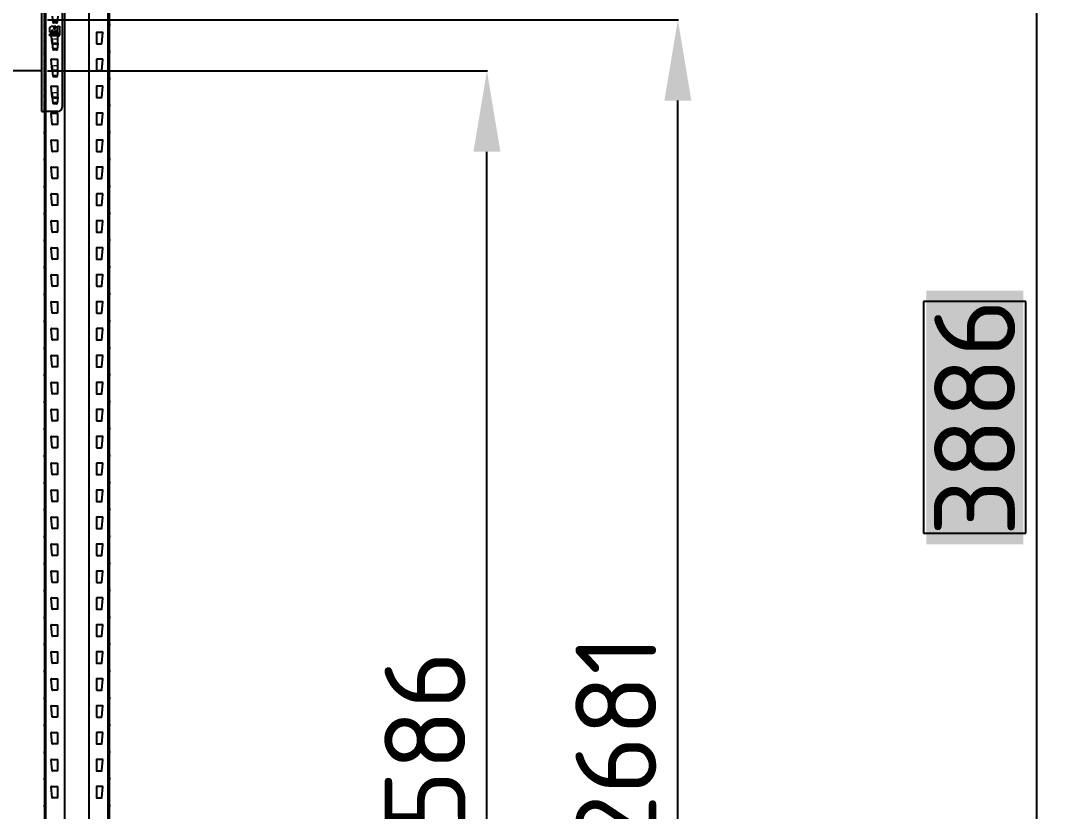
# Model space of a CAD drawing. Header units: millimetres. Extents: x 2140 to 223837, y 2113 to 170313.
# Drawn here: x 214557 to 216491, y 110935 to 112402 of the extents above; entities that cross this region are included whole.
import ezdxf

# ---------------------------------------------------------------- set-up
doc = ezdxf.new("R2010")
doc.units = ezdxf.units.MM
doc.linetypes.add('PHANTOM', pattern=[12.7, 6.35, -1.27, 1.27, -1.27, 1.27, -1.27])
doc.layers.add('0_ANNOT_Dimensions', color=7, linetype='Continuous')
doc.layers.add('2.Стойка', color=7, linetype='Continuous')
doc.layers.add('1.Балка', color=5, linetype='Continuous', lineweight=0)
doc.styles.get("Standard").update_dxf_attribs({"font": 'isocpeur.ttf'})
doc.dimstyles.new('150', dxfattribs={"dimtxt": 150, "dimasz": 150, "dimexe": 1, "dimexo": 10, "dimgap": 40, "dimtad": 1, "dimdec": 0, "dimzin": 0, "dimdsep": 46, "dimtxsty": 'Standard', "dimcen": 0.09, "dimadec": 0, "dimazin": 0, "dimtfac": 1, "dimtdec": 0, "dimtofl": 0, "dimtmove": 0, "dimatfit": 3, "dimfxl": 1, "dimtolj": 1, "dimtzin": 0, "dimarcsym": 0})
doc.dimstyles.new('150 (цвет)', dxfattribs={"dimtxt": 150, "dimasz": 150, "dimexe": 1, "dimexo": 10, "dimgap": -20, "dimtad": 1, "dimdec": 0, "dimzin": 0, "dimdsep": 46, "dimtxsty": 'Standard', "dimcen": 0.09, "dimadec": 0, "dimazin": 0, "dimtfac": 1, "dimtdec": 0, "dimtofl": 0, "dimtmove": 0, "dimatfit": 3, "dimfxl": 1, "dimtfill": 2, "dimtfillclr": 2, "dimtolj": 1, "dimtzin": 0, "dimarcsym": 0})

# ---------------------------------------------------------------- blocks, each defined once
blk = doc.blocks.new('*U494')
at = {"layer": '2.Стойка', "color": 0, "linetype": 'ByBlock'}
for p, q in [((-120, 0), (-120, 12200)), ((-118, 0), (-118, 12200)), ((-82.7, 0), (-82.7, 12200)), ((-37.3, 0), (-37.3, 12200)), ((-2, 0), (-2, 12200)), ((0, 0), (0, 12200)), ((-120, 2670.5), (-118, 2670.5)), ((0, 2670.5), (-2, 2670.5)), ((-122, 2665), (-118, 2665)), ((-120, 2659.5), (-118, 2659.5)), ((-106.1, 2630.5), (-108, 2650.5)), ((-107.5, 2651), (-96.5, 2651)), ((-96, 2650.5), (-96, 2630.5)), ((-24, 2650.5), (-24, 2630.5)), ((-12.5, 2651), (-23.5, 2651)), ((-13.9, 2630.5), (-12, 2650.5)), ((2, 2665), (-2, 2665)), ((0, 2659.5), (-2, 2659.5)), ((-122, 2615), (-118, 2615)), ((-120, 2620.5), (-118, 2620.5)), ((-96.5, 2630), (-105.6, 2630)), ((-23.5, 2630), (-14.4, 2630)), ((0, 2620.5), (-2, 2620.5)), ((2, 2615), (-2, 2615)), ((-120, 2609.5), (-118, 2609.5)), ((-106.1, 2580.5), (-108, 2600.5)), ((-107.5, 2601), (-96.5, 2601)), ((-96, 2600.5), (-96, 2580.5)), ((-24, 2600.5), (-24, 2580.5)), ((-12.5, 2601), (-23.5, 2601)), ((-13.9, 2580.5), (-12, 2600.5)), ((0, 2609.5), (-2, 2609.5)), ((-96.5, 2580), (-105.6, 2580)), ((-23.5, 2580), (-14.4, 2580)), ((-122, 2565), (-118, 2565)), ((-120, 2570.5), (-118, 2570.5)), ((-120, 2559.5), (-118, 2559.5)), ((0, 2570.5), (-2, 2570.5)), ((2, 2565), (-2, 2565)), ((0, 2559.5), (-2, 2559.5)), ((-106.1, 2530.5), (-108, 2550.5)), ((-107.5, 2551), (-96.5, 2551)), ((-96, 2550.5), (-96, 2530.5)), ((-24, 2550.5), (-24, 2530.5)), ((-12.5, 2551), (-23.5, 2551)), ((-13.9, 2530.5), (-12, 2550.5)), ((-122, 2515), (-118, 2515)), ((-120, 2520.5), (-118, 2520.5)), ((-96.5, 2530), (-105.6, 2530)), ((-23.5, 2530), (-14.4, 2530)), ((0, 2520.5), (-2, 2520.5)), ((2, 2515), (-2, 2515)), ((-120, 2509.5), (-118, 2509.5)), ((-106.1, 2480.5), (-108, 2500.5)), ((-107.5, 2501), (-96.5, 2501)), ((-96, 2500.5), (-96, 2480.5)), ((-24, 2500.5), (-24, 2480.5)), ((-12.5, 2501), (-23.5, 2501)), ((-13.9, 2480.5), (-12, 2500.5)), ((0, 2509.5), (-2, 2509.5)), ((-96.5, 2480), (-105.6, 2480)), ((-23.5, 2480), (-14.4, 2480)), ((-122, 2465), (-118, 2465)), ((-120, 2470.5), (-118, 2470.5)), ((-120, 2459.5), (-118, 2459.5)), ((0, 2470.5), (-2, 2470.5)), ((2, 2465), (-2, 2465)), ((0, 2459.5), (-2, 2459.5)), ((-106.1, 2430.5), (-108, 2450.5)), ((-107.5, 2451), (-96.5, 2451)), ((-96, 2450.5), (-96, 2430.5)), ((-24, 2450.5), (-24, 2430.5)), ((-12.5, 2451), (-23.5, 2451)), ((-13.9, 2430.5), (-12, 2450.5)), ((-120, 2420.5), (-118, 2420.5)), ((-96.5, 2430), (-105.6, 2430)), ((-23.5, 2430), (-14.4, 2430)), ((0, 2420.5), (-2, 2420.5)), ((-122, 2415), (-118, 2415)), ((-120, 2409.5), (-118, 2409.5)), ((-106.1, 2380.5), (-108, 2400.5)), ((-107.5, 2401), (-96.5, 2401)), ((-96, 2400.5), (-96, 2380.5)), ((-24, 2400.5), (-24, 2380.5)), ((-12.5, 2401), (-23.5, 2401)), ((-13.9, 2380.5), (-12, 2400.5)), ((2, 2415), (-2, 2415)), ((0, 2409.5), (-2, 2409.5)), ((-96.5, 2380), (-105.6, 2380)), ((-23.5, 2380), (-14.4, 2380)), ((-122, 2365), (-118, 2365)), ((-120, 2370.5), (-118, 2370.5)), ((0, 2370.5), (-2, 2370.5)), ((2, 2365), (-2, 2365)), ((-120, 2359.5), (-118, 2359.5)), ((-106.1, 2330.5), (-108, 2350.5)), ((-107.5, 2351), (-96.5, 2351)), ((-96, 2350.5), (-96, 2330.5)), ((-24, 2350.5), (-24, 2330.5)), ((-12.5, 2351), (-23.5, 2351)), ((-13.9, 2330.5), (-12, 2350.5)), ((0, 2359.5), (-2, 2359.5)), ((-96.5, 2330), (-105.6, 2330)), ((-23.5, 2330), (-14.4, 2330)), ((-122, 2315), (-118, 2315)), ((-120, 2320.5), (-118, 2320.5)), ((-120, 2309.5), (-118, 2309.5)), ((0, 2320.5), (-2, 2320.5)), ((2, 2315), (-2, 2315)), ((0, 2309.5), (-2, 2309.5)), ((-106.1, 2280.5), (-108, 2300.5)), ((-107.5, 2301), (-96.5, 2301)), ((-96, 2300.5), (-96, 2280.5)), ((-24, 2300.5), (-24, 2280.5)), ((-12.5, 2301), (-23.5, 2301)), ((-13.9, 2280.5), (-12, 2300.5)), ((-122, 2265), (-118, 2265)), ((-120, 2270.5), (-118, 2270.5)), ((-96.5, 2280), (-105.6, 2280)), ((-23.5, 2280), (-14.4, 2280)), ((0, 2270.5), (-2, 2270.5)), ((2, 2265), (-2, 2265)), ((-120, 2259.5), (-118, 2259.5)), ((-106.1, 2230.5), (-108, 2250.5)), ((-107.5, 2251), (-96.5, 2251)), ((-96, 2250.5), (-96, 2230.5)), ((-24, 2250.5), (-24, 2230.5)), ((-12.5, 2251), (-23.5, 2251)), ((-13.9, 2230.5), (-12, 2250.5)), ((0, 2259.5), (-2, 2259.5)), ((-96.5, 2230), (-105.6, 2230)), ((-23.5, 2230), (-14.4, 2230)), ((-122, 2215), (-118, 2215)), ((-120, 2220.5), (-118, 2220.5)), ((-120, 2209.5), (-118, 2209.5)), ((0, 2220.5), (-2, 2220.5)), ((2, 2215), (-2, 2215)), ((0, 2209.5), (-2, 2209.5)), ((-106.1, 2180.5), (-108, 2200.5)), ((-107.5, 2201), (-96.5, 2201)), ((-96, 2200.5), (-96, 2180.5)), ((-24, 2200.5), (-24, 2180.5)), ((-12.5, 2201), (-23.5, 2201)), ((-13.9, 2180.5), (-12, 2200.5)), ((-120, 2170.5), (-118, 2170.5)), ((-96.5, 2180), (-105.6, 2180)), ((-23.5, 2180), (-14.4, 2180)), ((0, 2170.5), (-2, 2170.5)), ((-122, 2165), (-118, 2165)), ((-120, 2159.5), (-118, 2159.5)), ((-106.1, 2130.5), (-108, 2150.5)), ((-107.5, 2151), (-96.5, 2151)), ((-96, 2150.5), (-96, 2130.5)), ((-24, 2150.5), (-24, 2130.5)), ((-12.5, 2151), (-23.5, 2151)), ((-13.9, 2130.5), (-12, 2150.5)), ((2, 2165), (-2, 2165)), ((0, 2159.5), (-2, 2159.5)), ((-96.5, 2130), (-105.6, 2130)), ((-23.5, 2130), (-14.4, 2130)), ((-122, 2115), (-118, 2115)), ((-120, 2120.5), (-118, 2120.5)), ((-120, 2109.5), (-118, 2109.5)), ((0, 2120.5), (-2, 2120.5)), ((2, 2115), (-2, 2115)), ((0, 2109.5), (-2, 2109.5)), ((-106.1, 2080.5), (-108, 2100.5)), ((-107.5, 2101), (-96.5, 2101)), ((-96, 2100.5), (-96, 2080.5)), ((-24, 2100.5), (-24, 2080.5)), ((-12.5, 2101), (-23.5, 2101)), ((-13.9, 2080.5), (-12, 2100.5)), ((-120, 2070.5), (-118, 2070.5)), ((-96.5, 2080), (-105.6, 2080)), ((-23.5, 2080), (-14.4, 2080)), ((0, 2070.5), (-2, 2070.5)), ((-122, 2065), (-118, 2065)), ((-120, 2059.5), (-118, 2059.5)), ((-107.5, 2051), (-96.5, 2051)), ((-12.5, 2051), (-23.5, 2051)), ((2, 2065), (-2, 2065)), ((0, 2059.5), (-2, 2059.5)), ((-106.1, 2030.5), (-108, 2050.5)), ((-96, 2050.5), (-96, 2030.5)), ((-24, 2050.5), (-24, 2030.5)), ((-13.9, 2030.5), (-12, 2050.5)), ((-122, 2015), (-118, 2015)), ((-120, 2020.5), (-118, 2020.5)), ((-96.5, 2030), (-105.6, 2030)), ((-23.5, 2030), (-14.4, 2030)), ((0, 2020.5), (-2, 2020.5)), ((2, 2015), (-2, 2015)), ((-120, 2009.5), (-118, 2009.5)), ((-106.1, 1980.5), (-108, 2000.5)), ((-107.5, 2001), (-96.5, 2001)), ((-96, 2000.5), (-96, 1980.5)), ((-24, 2000.5), (-24, 1980.5)), ((-12.5, 2001), (-23.5, 2001)), ((-13.9, 1980.5), (-12, 2000.5)), ((0, 2009.5), (-2, 2009.5)), ((-96.5, 1980), (-105.6, 1980)), ((-23.5, 1980), (-14.4, 1980)), ((-122, 1965), (-118, 1965)), ((-120, 1970.5), (-118, 1970.5)), ((-120, 1959.5), (-118, 1959.5)), ((0, 1970.5), (-2, 1970.5)), ((2, 1965), (-2, 1965)), ((0, 1959.5), (-2, 1959.5)), ((-106.1, 1930.5), (-108, 1950.5)), ((-107.5, 1951), (-96.5, 1951)), ((-96, 1950.5), (-96, 1930.5)), ((-24, 1950.5), (-24, 1930.5)), ((-12.5, 1951), (-23.5, 1951)), ((-13.9, 1930.5), (-12, 1950.5)), ((-120, 1920.5), (-118, 1920.5)), ((-96.5, 1930), (-105.6, 1930)), ((-23.5, 1930), (-14.4, 1930)), ((0, 1920.5), (-2, 1920.5)), ((-122, 1915), (-118, 1915)), ((-120, 1909.5), (-118, 1909.5)), ((-106.1, 1880.5), (-108, 1900.5)), ((-107.5, 1901), (-96.5, 1901)), ((-96, 1900.5), (-96, 1880.5)), ((-24, 1900.5), (-24, 1880.5)), ((-12.5, 1901), (-23.5, 1901)), ((-13.9, 1880.5), (-12, 1900.5)), ((2, 1915), (-2, 1915)), ((0, 1909.5), (-2, 1909.5)), ((-96.5, 1880), (-105.6, 1880)), ((-23.5, 1880), (-14.4, 1880)), ((-122, 1865), (-118, 1865)), ((-120, 1870.5), (-118, 1870.5)), ((-120, 1859.5), (-118, 1859.5)), ((0, 1870.5), (-2, 1870.5)), ((2, 1865), (-2, 1865)), ((0, 1859.5), (-2, 1859.5)), ((-106.1, 1830.5), (-108, 1850.5)), ((-107.5, 1851), (-96.5, 1851)), ((-96, 1850.5), (-96, 1830.5)), ((-24, 1850.5), (-24, 1830.5)), ((-12.5, 1851), (-23.5, 1851)), ((-13.9, 1830.5), (-12, 1850.5)), ((-120, 1820.5), (-118, 1820.5)), ((-96.5, 1830), (-105.6, 1830)), ((-23.5, 1830), (-14.4, 1830)), ((0, 1820.5), (-2, 1820.5)), ((-122, 1815), (-118, 1815)), ((-120, 1809.5), (-118, 1809.5)), ((-106.1, 1780.5), (-108, 1800.5)), ((-107.5, 1801), (-96.5, 1801)), ((-96, 1800.5), (-96, 1780.5)), ((-24, 1800.5), (-24, 1780.5)), ((-12.5, 1801), (-23.5, 1801)), ((-13.9, 1780.5), (-12, 1800.5)), ((2, 1815), (-2, 1815)), ((0, 1809.5), (-2, 1809.5)), ((-96.5, 1780), (-105.6, 1780)), ((-23.5, 1780), (-14.4, 1780)), ((-122, 1765), (-118, 1765)), ((-120, 1770.5), (-118, 1770.5)), ((0, 1770.5), (-2, 1770.5)), ((2, 1765), (-2, 1765)), ((-120, 1759.5), (-118, 1759.5)), ((-106.1, 1730.5), (-108, 1750.5)), ((-107.5, 1751), (-96.5, 1751)), ((-96, 1750.5), (-96, 1730.5)), ((-24, 1750.5), (-24, 1730.5)), ((-12.5, 1751), (-23.5, 1751)), ((-13.9, 1730.5), (-12, 1750.5)), ((0, 1759.5), (-2, 1759.5)), ((-96.5, 1730), (-105.6, 1730)), ((-23.5, 1730), (-14.4, 1730)), ((-122, 1715), (-118, 1715)), ((-120, 1720.5), (-118, 1720.5)), ((-120, 1709.5), (-118, 1709.5)), ((0, 1720.5), (-2, 1720.5)), ((2, 1715), (-2, 1715)), ((0, 1709.5), (-2, 1709.5)), ((-106.1, 1680.5), (-108, 1700.5)), ((-107.5, 1701), (-96.5, 1701)), ((-96, 1700.5), (-96, 1680.5)), ((-24, 1700.5), (-24, 1680.5)), ((-12.5, 1701), (-23.5, 1701)), ((-13.9, 1680.5), (-12, 1700.5)), ((-122, 1665), (-118, 1665)), ((-120, 1670.5), (-118, 1670.5)), ((-96.5, 1680), (-105.6, 1680)), ((-23.5, 1680), (-14.4, 1680)), ((0, 1670.5), (-2, 1670.5)), ((2, 1665), (-2, 1665)), ((-120, 1659.5), (-118, 1659.5)), ((-106.1, 1630.5), (-108, 1650.5)), ((-107.5, 1651), (-96.5, 1651)), ((-96, 1650.5), (-96, 1630.5)), ((-24, 1650.5), (-24, 1630.5)), ((-12.5, 1651), (-23.5, 1651)), ((-13.9, 1630.5), (-12, 1650.5)), ((0, 1659.5), (-2, 1659.5)), ((-96.5, 1630), (-105.6, 1630)), ((-23.5, 1630), (-14.4, 1630)), ((-122, 1615), (-118, 1615)), ((-120, 1620.5), (-118, 1620.5)), ((-120, 1609.5), (-118, 1609.5)), ((0, 1620.5), (-2, 1620.5)), ((2, 1615), (-2, 1615)), ((0, 1609.5), (-2, 1609.5)), ((-106.1, 1580.5), (-108, 1600.5)), ((-107.5, 1601), (-96.5, 1601)), ((-96, 1600.5), (-96, 1580.5)), ((-24, 1600.5), (-24, 1580.5)), ((-12.5, 1601), (-23.5, 1601)), ((-13.9, 1580.5), (-12, 1600.5)), ((-120, 1570.5), (-118, 1570.5)), ((-96.5, 1580), (-105.6, 1580)), ((-23.5, 1580), (-14.4, 1580)), ((0, 1570.5), (-2, 1570.5)), ((-122, 1565), (-118, 1565)), ((-120, 1559.5), (-118, 1559.5)), ((-106.1, 1530.5), (-108, 1550.5)), ((-107.5, 1551), (-96.5, 1551)), ((-96, 1550.5), (-96, 1530.5)), ((-24, 1550.5), (-24, 1530.5)), ((-12.5, 1551), (-23.5, 1551)), ((-13.9, 1530.5), (-12, 1550.5)), ((2, 1565), (-2, 1565)), ((0, 1559.5), (-2, 1559.5)), ((-96.5, 1530), (-105.6, 1530)), ((-23.5, 1530), (-14.4, 1530)), ((-122, 1515), (-118, 1515)), ((-120, 1520.5), (-118, 1520.5)), ((-120, 1509.5), (-118, 1509.5)), ((0, 1520.5), (-2, 1520.5)), ((2, 1515), (-2, 1515)), ((0, 1509.5), (-2, 1509.5)), ((-106.1, 1480.5), (-108, 1500.5)), ((-107.5, 1501), (-96.5, 1501)), ((-96, 1500.5), (-96, 1480.5)), ((-24, 1500.5), (-24, 1480.5)), ((-12.5, 1501), (-23.5, 1501)), ((-13.9, 1480.5), (-12, 1500.5)), ((-120, 1470.5), (-118, 1470.5)), ((-96.5, 1480), (-105.6, 1480)), ((-23.5, 1480), (-14.4, 1480)), ((0, 1470.5), (-2, 1470.5)), ((-122, 1465), (-118, 1465)), ((-120, 1459.5), (-118, 1459.5)), ((-107.5, 1451), (-96.5, 1451)), ((-12.5, 1451), (-23.5, 1451)), ((2, 1465), (-2, 1465)), ((0, 1459.5), (-2, 1459.5)), ((-106.1, 1430.5), (-108, 1450.5)), ((-96, 1450.5), (-96, 1430.5)), ((-24, 1450.5), (-24, 1430.5)), ((-13.9, 1430.5), (-12, 1450.5)), ((-122, 1415), (-118, 1415)), ((-120, 1420.5), (-118, 1420.5)), ((-96.5, 1430), (-105.6, 1430)), ((-23.5, 1430), (-14.4, 1430)), ((0, 1420.5), (-2, 1420.5)), ((2, 1415), (-2, 1415)), ((-120, 1409.5), (-118, 1409.5)), ((-106.1, 1380.5), (-108, 1400.5)), ((-107.5, 1401), (-96.5, 1401)), ((-96, 1400.5), (-96, 1380.5)), ((-24, 1400.5), (-24, 1380.5)), ((-12.5, 1401), (-23.5, 1401)), ((-13.9, 1380.5), (-12, 1400.5)), ((0, 1409.5), (-2, 1409.5)), ((-96.5, 1380), (-105.6, 1380)), ((-23.5, 1380), (-14.4, 1380)), ((-122, 1365), (-118, 1365)), ((-120, 1370.5), (-118, 1370.5)), ((-120, 1359.5), (-118, 1359.5)), ((0, 1370.5), (-2, 1370.5)), ((2, 1365), (-2, 1365)), ((0, 1359.5), (-2, 1359.5)), ((-106.1, 1330.5), (-108, 1350.5)), ((-107.5, 1351), (-96.5, 1351)), ((-96, 1350.5), (-96, 1330.5)), ((-24, 1350.5), (-24, 1330.5)), ((-12.5, 1351), (-23.5, 1351)), ((-13.9, 1330.5), (-12, 1350.5)), ((-120, 1320.5), (-118, 1320.5)), ((-96.5, 1330), (-105.6, 1330)), ((-23.5, 1330), (-14.4, 1330)), ((0, 1320.5), (-2, 1320.5)), ((-122, 1315), (-118, 1315)), ((-120, 1309.5), (-118, 1309.5)), ((-106.1, 1280.5), (-108, 1300.5)), ((-107.5, 1301), (-96.5, 1301)), ((-96, 1300.5), (-96, 1280.5)), ((-24, 1300.5), (-24, 1280.5)), ((-12.5, 1301), (-23.5, 1301)), ((-13.9, 1280.5), (-12, 1300.5)), ((2, 1315), (-2, 1315)), ((0, 1309.5), (-2, 1309.5)), ((-96.5, 1280), (-105.6, 1280)), ((-23.5, 1280), (-14.4, 1280)), ((-122, 1265), (-118, 1265)), ((-120, 1270.5), (-118, 1270.5)), ((-120, 1259.5), (-118, 1259.5)), ((0, 1270.5), (-2, 1270.5)), ((2, 1265), (-2, 1265)), ((0, 1259.5), (-2, 1259.5)), ((-106.1, 1230.5), (-108, 1250.5)), ((-107.5, 1251), (-96.5, 1251)), ((-96, 1250.5), (-96, 1230.5)), ((-24, 1250.5), (-24, 1230.5)), ((-12.5, 1251), (-23.5, 1251)), ((-13.9, 1230.5), (-12, 1250.5)), ((-120, 1220.5), (-118, 1220.5)), ((-96.5, 1230), (-105.6, 1230)), ((-23.5, 1230), (-14.4, 1230)), ((0, 1220.5), (-2, 1220.5)), ((-122, 1215), (-118, 1215)), ((-120, 1209.5), (-118, 1209.5)), ((2, 1215), (-2, 1215)), ((0, 1209.5), (-2, 1209.5))]:
    blk.add_line(p, q, dxfattribs=at)
for centre, start, end in [((-107.5, 2650.5), 90, 185.4403), ((-96.5, 2650.5), 0, 90), ((-23.5, 2650.5), 90, 180), ((-12.5, 2650.5), 354.5597, 90), ((-105.6, 2630.5), 185.4403, 270), ((-96.5, 2630.5), 270, 0), ((-23.5, 2630.5), 180, 270), ((-14.4, 2630.5), 270, 354.5597), ((-107.5, 2600.5), 90, 185.4403), ((-96.5, 2600.5), 0, 90), ((-23.5, 2600.5), 90, 180), ((-12.5, 2600.5), 354.5597, 90), ((-105.6, 2580.5), 185.4403, 270), ((-96.5, 2580.5), 270, 0), ((-23.5, 2580.5), 180, 270), ((-14.4, 2580.5), 270, 354.5597), ((-107.5, 2550.5), 90, 185.4403), ((-96.5, 2550.5), 0, 90), ((-23.5, 2550.5), 90, 180), ((-12.5, 2550.5), 354.5597, 90), ((-105.6, 2530.5), 185.4403, 270), ((-96.5, 2530.5), 270, 0), ((-23.5, 2530.5), 180, 270), ((-14.4, 2530.5), 270, 354.5597), ((-107.5, 2500.5), 90, 185.4403), ((-96.5, 2500.5), 0, 90), ((-23.5, 2500.5), 90, 180), ((-12.5, 2500.5), 354.5597, 90), ((-105.6, 2480.5), 185.4403, 270), ((-96.5, 2480.5), 270, 0), ((-23.5, 2480.5), 180, 270), ((-14.4, 2480.5), 270, 354.5597), ((-107.5, 2450.5), 90, 185.4403), ((-96.5, 2450.5), 0, 90), ((-23.5, 2450.5), 90, 180), ((-12.5, 2450.5), 354.5597, 90), ((-105.6, 2430.5), 185.4403, 270), ((-96.5, 2430.5), 270, 0), ((-23.5, 2430.5), 180, 270), ((-14.4, 2430.5), 270, 354.5597), ((-107.5, 2400.5), 90, 185.4403), ((-96.5, 2400.5), 0, 90), ((-23.5, 2400.5), 90, 180), ((-12.5, 2400.5), 354.5597, 90), ((-105.6, 2380.5), 185.4403, 270), ((-96.5, 2380.5), 270, 0), ((-23.5, 2380.5), 180, 270), ((-14.4, 2380.5), 270, 354.5597), ((-107.5, 2350.5), 90, 185.4403), ((-96.5, 2350.5), 0, 90), ((-23.5, 2350.5), 90, 180), ((-12.5, 2350.5), 354.5597, 90), ((-105.6, 2330.5), 185.4403, 270), ((-96.5, 2330.5), 270, 0), ((-23.5, 2330.5), 180, 270), ((-14.4, 2330.5), 270, 354.5597), ((-107.5, 2300.5), 90, 185.4403), ((-96.5, 2300.5), 0, 90), ((-23.5, 2300.5), 90, 180), ((-12.5, 2300.5), 354.5597, 90), ((-105.6, 2280.5), 185.4403, 270), ((-96.5, 2280.5), 270, 0), ((-23.5, 2280.5), 180, 270), ((-14.4, 2280.5), 270, 354.5597), ((-107.5, 2250.5), 90, 185.4403), ((-96.5, 2250.5), 0, 90), ((-23.5, 2250.5), 90, 180), ((-12.5, 2250.5), 354.5597, 90), ((-105.6, 2230.5), 185.4403, 270), ((-96.5, 2230.5), 270, 0), ((-23.5, 2230.5), 180, 270), ((-14.4, 2230.5), 270, 354.5597), ((-107.5, 2200.5), 90, 185.4403), ((-96.5, 2200.5), 0, 90), ((-23.5, 2200.5), 90, 180), ((-12.5, 2200.5), 354.5597, 90), ((-105.6, 2180.5), 185.4403, 270), ((-96.5, 2180.5), 270, 0), ((-23.5, 2180.5), 180, 270), ((-14.4, 2180.5), 270, 354.5597), ((-107.5, 2150.5), 90, 185.4403), ((-96.5, 2150.5), 0, 90), ((-23.5, 2150.5), 90, 180), ((-12.5, 2150.5), 354.5597, 90), ((-105.6, 2130.5), 185.4403, 270), ((-96.5, 2130.5), 270, 0), ((-23.5, 2130.5), 180, 270), ((-14.4, 2130.5), 270, 354.5597), ((-107.5, 2100.5), 90, 185.4403), ((-96.5, 2100.5), 0, 90), ((-23.5, 2100.5), 90, 180), ((-12.5, 2100.5), 354.5597, 90), ((-105.6, 2080.5), 185.4403, 270), ((-96.5, 2080.5), 270, 0), ((-23.5, 2080.5), 180, 270), ((-14.4, 2080.5), 270, 354.5597), ((-107.5, 2050.5), 90, 185.4403), ((-96.5, 2050.5), 0, 90), ((-23.5, 2050.5), 90, 180), ((-12.5, 2050.5), 354.5597, 90), ((-105.6, 2030.5), 185.4403, 270), ((-96.5, 2030.5), 270, 0), ((-23.5, 2030.5), 180, 270), ((-14.4, 2030.5), 270, 354.5597), ((-107.5, 2000.5), 90, 185.4403), ((-96.5, 2000.5), 0, 90), ((-23.5, 2000.5), 90, 180), ((-12.5, 2000.5), 354.5597, 90), ((-105.6, 1980.5), 185.4403, 270), ((-96.5, 1980.5), 270, 0), ((-23.5, 1980.5), 180, 270), ((-14.4, 1980.5), 270, 354.5597), ((-107.5, 1950.5), 90, 185.4403), ((-96.5, 1950.5), 0, 90), ((-23.5, 1950.5), 90, 180), ((-12.5, 1950.5), 354.5597, 90), ((-105.6, 1930.5), 185.4403, 270), ((-96.5, 1930.5), 270, 0), ((-23.5, 1930.5), 180, 270), ((-14.4, 1930.5), 270, 354.5597), ((-107.5, 1900.5), 90, 185.4403), ((-96.5, 1900.5), 0, 90), ((-23.5, 1900.5), 90, 180), ((-12.5, 1900.5), 354.5597, 90), ((-105.6, 1880.5), 185.4403, 270), ((-96.5, 1880.5), 270, 0), ((-23.5, 1880.5), 180, 270), ((-14.4, 1880.5), 270, 354.5597), ((-107.5, 1850.5), 90, 185.4403), ((-96.5, 1850.5), 0, 90), ((-23.5, 1850.5), 90, 180), ((-12.5, 1850.5), 354.5597, 90), ((-105.6, 1830.5), 185.4403, 270), ((-96.5, 1830.5), 270, 0), ((-23.5, 1830.5), 180, 270), ((-14.4, 1830.5), 270, 354.5597), ((-107.5, 1800.5), 90, 185.4403), ((-96.5, 1800.5), 0, 90), ((-23.5, 1800.5), 90, 180), ((-12.5, 1800.5), 354.5597, 90), ((-105.6, 1780.5), 185.4403, 270), ((-96.5, 1780.5), 270, 0), ((-23.5, 1780.5), 180, 270), ((-14.4, 1780.5), 270, 354.5597), ((-107.5, 1750.5), 90, 185.4403), ((-96.5, 1750.5), 0, 90), ((-23.5, 1750.5), 90, 180), ((-12.5, 1750.5), 354.5597, 90), ((-105.6, 1730.5), 185.4403, 270), ((-96.5, 1730.5), 270, 0), ((-23.5, 1730.5), 180, 270), ((-14.4, 1730.5), 270, 354.5597), ((-107.5, 1700.5), 90, 185.4403), ((-96.5, 1700.5), 0, 90), ((-23.5, 1700.5), 90, 180), ((-12.5, 1700.5), 354.5597, 90), ((-105.6, 1680.5), 185.4403, 270), ((-96.5, 1680.5), 270, 0), ((-23.5, 1680.5), 180, 270), ((-14.4, 1680.5), 270, 354.5597), ((-107.5, 1650.5), 90, 185.4403), ((-96.5, 1650.5), 0, 90), ((-23.5, 1650.5), 90, 180), ((-12.5, 1650.5), 354.5597, 90), ((-105.6, 1630.5), 185.4403, 270), ((-96.5, 1630.5), 270, 0), ((-23.5, 1630.5), 180, 270), ((-14.4, 1630.5), 270, 354.5597), ((-107.5, 1600.5), 90, 185.4403), ((-96.5, 1600.5), 0, 90), ((-23.5, 1600.5), 90, 180), ((-12.5, 1600.5), 354.5597, 90), ((-105.6, 1580.5), 185.4403, 270), ((-96.5, 1580.5), 270, 0), ((-23.5, 1580.5), 180, 270), ((-14.4, 1580.5), 270, 354.5597), ((-107.5, 1550.5), 90, 185.4403), ((-96.5, 1550.5), 0, 90), ((-23.5, 1550.5), 90, 180), ((-12.5, 1550.5), 354.5597, 90), ((-105.6, 1530.5), 185.4403, 270), ((-96.5, 1530.5), 270, 0), ((-23.5, 1530.5), 180, 270), ((-14.4, 1530.5), 270, 354.5597), ((-107.5, 1500.5), 90, 185.4403), ((-96.5, 1500.5), 0, 90), ((-23.5, 1500.5), 90, 180), ((-12.5, 1500.5), 354.5597, 90), ((-105.6, 1480.5), 185.4403, 270), ((-96.5, 1480.5), 270, 0), ((-23.5, 1480.5), 180, 270), ((-14.4, 1480.5), 270, 354.5597), ((-107.5, 1450.5), 90, 185.4403), ((-96.5, 1450.5), 0, 90), ((-23.5, 1450.5), 90, 180), ((-12.5, 1450.5), 354.5597, 90), ((-105.6, 1430.5), 185.4403, 270), ((-96.5, 1430.5), 270, 0), ((-23.5, 1430.5), 180, 270), ((-14.4, 1430.5), 270, 354.5597), ((-107.5, 1400.5), 90, 185.4403), ((-96.5, 1400.5), 0, 90), ((-23.5, 1400.5), 90, 180), ((-12.5, 1400.5), 354.5597, 90), ((-105.6, 1380.5), 185.4403, 270), ((-96.5, 1380.5), 270, 0), ((-23.5, 1380.5), 180, 270), ((-14.4, 1380.5), 270, 354.5597), ((-107.5, 1350.5), 90, 185.4403), ((-96.5, 1350.5), 0, 90), ((-23.5, 1350.5), 90, 180), ((-12.5, 1350.5), 354.5597, 90), ((-105.6, 1330.5), 185.4403, 270), ((-96.5, 1330.5), 270, 0), ((-23.5, 1330.5), 180, 270), ((-14.4, 1330.5), 270, 354.5597), ((-107.5, 1300.5), 90, 185.4403), ((-96.5, 1300.5), 0, 90), ((-23.5, 1300.5), 90, 180), ((-12.5, 1300.5), 354.5597, 90), ((-105.6, 1280.5), 185.4403, 270), ((-96.5, 1280.5), 270, 0), ((-23.5, 1280.5), 180, 270), ((-14.4, 1280.5), 270, 354.5597), ((-107.5, 1250.5), 90, 185.4403), ((-96.5, 1250.5), 0, 90), ((-23.5, 1250.5), 90, 180), ((-12.5, 1250.5), 354.5597, 90), ((-105.6, 1230.5), 185.4403, 270), ((-96.5, 1230.5), 270, 0), ((-23.5, 1230.5), 180, 270), ((-14.4, 1230.5), 270, 354.5597)]:
    blk.add_arc(centre, 0.5, start, end, dxfattribs=at)
blk = doc.blocks.new('*U1726')
at = {"layer": '1.Балка', "color": 0, "linetype": 'Continuous', "lineweight": 25}
for p, q in [((2705, -210.7), (2705, 34.3)), ((2742.5, 26.3), (2742.5, -202.7)), ((2725.6, -45.6), (2724.6, -34.2)), ((2734.2, -34.2), (2733.2, -45.6)), ((2719.5, -54.9), (2721.8, -52.7)), ((2719.5, -63.9), (2719.5, -54.9)), ((2721.8, -52.7), (2730.8, -52.7)), ((2725.8, -56.2), (2730.9, -61.2)), ((2730.8, -56.2), (2725.8, -56.2)), ((2732.4, -44.7), (2726.4, -44.7)), ((2732.2, -46.5), (2726.6, -46.5)), ((2730.8, -52.7), (2730.8, -56.2)), ((2733.8, -66.9), (2733.8, -52.7)), ((2733.8, -52.7), (2737.5, -52.7)), ((2737.5, -52.7), (2737.5, -69.2)), ((2723, -63.9), (2719.5, -63.9)), ((2719.5, -70.7), (2719.5, -66.9)), ((2719.5, -66.9), (2733.8, -66.9)), ((2736, -70.7), (2719.5, -70.7)), ((2728, -64), (2723, -59)), ((2723, -59), (2723, -63.9)), ((2724.6, -84.2), (2724.6, -76.4)), ((2730.9, -61.2), (2728, -64)), ((2734.2, -84.2), (2734.2, -76.4)), ((2725.6, -95.6), (2724.6, -84.2)), ((2732.4, -94.7), (2726.4, -94.7)), ((2732.2, -96.5), (2726.6, -96.5)), ((2734.2, -84.2), (2733.2, -95.6)), ((2724.6, -134.2), (2724.6, -126.4)), ((2725.6, -145.6), (2724.6, -134.2)), ((2734.2, -134.2), (2733.2, -145.6)), ((2734.2, -134.2), (2734.2, -126.4)), ((2705, -135.7), (5, -135.7)), ((2732.4, -144.7), (2726.4, -144.7)), ((2732.2, -146.5), (2726.6, -146.5)), ((2724.6, -184.2), (2724.6, -176.4)), ((2725.6, -195.6), (2724.6, -184.2)), ((2734.2, -184.2), (2733.2, -195.6)), ((2734.2, -184.2), (2734.2, -176.4)), ((2705, -210.7), (2712.5, -210.7)), ((2734.5, -210.7), (2712.5, -210.7)), ((2732.4, -194.7), (2726.4, -194.7)), ((2732.2, -196.5), (2726.6, -196.5))]:
    blk.add_line(p, q, dxfattribs=at)
at = {"layer": '1.Балка', "color": 0, "linetype": 'PHANTOM', "lineweight": 18}
for p, q in [((2709, -210.7), (2709, 34.3)), ((2734.2, -76.4), (2724.6, -76.4)), ((2734.2, -84.3), (2724.6, -84.3)), ((2734.1, -85.3), (2724.7, -85.3)), ((2734, -86.5), (2724.8, -86.5)), ((2734.2, -126.4), (2724.6, -126.4)), ((2734.2, -134.3), (2724.6, -134.3)), ((2734.1, -135.3), (2724.7, -135.3)), ((2734, -136.5), (2724.8, -136.5)), ((2734.2, -176.4), (2724.6, -176.4)), ((2734.2, -184.3), (2724.6, -184.3)), ((2734.1, -185.3), (2724.7, -185.3)), ((2734, -186.5), (2724.8, -186.5))]:
    blk.add_line(p, q, dxfattribs=at)
at = {"layer": '1.Балка', "color": 0, "linetype": 'Continuous', "lineweight": 25}
for centre, radius, start, end in [((2726.4, -43.7), 0.99, 185.9116, 270.8034), ((2726.6, -45.5), 1.03, 183.6646, 268.5085), ((2726.6, -45.5), 1, 185.0015, 269.9986), ((2732.2, -45.5), 1.03, 271.4915, 356.3354), ((2732.2, -45.5), 1, 269.9955, 355.0045), ((2732.4, -43.7), 0.99, 269.1966, 354.0884), ((2736, -69.2), 1.5, 270, 359.9996), ((2726.4, -93.7), 0.99, 185.9118, 270.8034), ((2726.6, -95.5), 1.03, 183.6645, 268.5084), ((2726.6, -95.5), 1, 185.0015, 269.9986), ((2732.2, -95.5), 1.03, 271.4916, 356.3355), ((2732.2, -95.5), 1, 269.9955, 355.0044), ((2732.4, -93.7), 0.99, 269.1966, 354.0882), ((2726.4, -143.7), 0.99, 185.9119, 270.8034), ((2726.6, -145.5), 1.03, 183.6645, 268.5083), ((2726.6, -145.5), 1, 185.0015, 269.9986), ((2732.2, -145.5), 1.03, 271.4917, 356.3355), ((2732.2, -145.5), 1, 269.9955, 355.0045), ((2732.4, -143.7), 0.99, 269.1966, 354.0881), ((2726.4, -193.7), 0.99, 185.9116, 270.8034), ((2726.6, -195.5), 1.03, 183.6643, 268.5085), ((2726.6, -195.5), 1, 185.0015, 269.9986), ((2732.2, -195.5), 1.03, 271.4915, 356.3357), ((2732.2, -195.5), 1, 269.9955, 355.0045), ((2732.4, -193.7), 0.99, 269.1966, 354.0884), ((2734.5, -202.7), 8, 270.0003, 359.9996)]:
    blk.add_arc(centre, radius, start, end, dxfattribs=at)
blk = doc.blocks.new('*D1223')
at = {"layer": '0_ANNOT_Dimensions', "color": 0, "lineweight": -2, "transparency": 16777216}
for p, q in [((214606, 112308.8), (215422.8, 112308.8)), ((215421.8, 109872.5), (215421.8, 112158.8)), ((214671, 109722.5), (215422.8, 109722.5))]:
    blk.add_line(p, q, dxfattribs=at)
at = {"layer": '0_ANNOT_Dimensions', "color": 0, "transparency": 16777216}
for points in [[(215396.8, 112158.8), (215446.8, 112158.8), (215421.8, 112308.8)], [(215396.8, 109872.5), (215446.8, 109872.5), (215421.8, 109722.5)]]:
    blk.add_solid(points, dxfattribs=at)
at = {"layer": 'Defpoints', "color": 0, "transparency": 16777216}
for p in [(214596, 112308.8), (215421.8, 112308.8), (214661, 109722.5)]:
    blk.add_point(p, dxfattribs=at)
at = {"layer": '0_ANNOT_Dimensions', "color": 0, "transparency": 16777216, "insert": (215306.8, 111015.6), "char_height": 150, "attachment_point": 5, "rotation": 90}
blk.add_mtext('\\A1;2586', dxfattribs=at)
blk = doc.blocks.new('*D1224')
at = {"layer": '0_ANNOT_Dimensions', "color": 0, "lineweight": -2, "transparency": 16777216}
for p, q in [((214606, 112403.8), (215777.2, 112403.8)), ((215776.2, 109872.5), (215776.2, 112253.8)), ((214671, 109722.5), (215777.2, 109722.5))]:
    blk.add_line(p, q, dxfattribs=at)
at = {"layer": '0_ANNOT_Dimensions', "color": 0, "transparency": 16777216}
for points in [[(215751.2, 112253.8), (215801.2, 112253.8), (215776.2, 112403.8)], [(215751.2, 109872.5), (215801.2, 109872.5), (215776.2, 109722.5)]]:
    blk.add_solid(points, dxfattribs=at)
at = {"layer": 'Defpoints', "color": 0, "transparency": 16777216}
for p in [(214596, 112403.8), (215776.2, 112403.8), (214661, 109722.5)]:
    blk.add_point(p, dxfattribs=at)
at = {"layer": '0_ANNOT_Dimensions', "color": 0, "transparency": 16777216, "insert": (215661.2, 111063.1), "char_height": 150, "attachment_point": 5, "rotation": 90}
blk.add_mtext('\\A1;2681', dxfattribs=at)
blk = doc.blocks.new('*D1219')
at = {"layer": '0_ANNOT_Dimensions', "color": 0, "lineweight": -2, "transparency": 16777216}
for p, q in [((214606, 113608.8), (216443.2, 113608.8)), ((216442.2, 109872.5), (216442.2, 113458.8)), ((216422.2, 111880.6), (216232.2, 111880.6)), ((216232.2, 111880.6), (216232.2, 111450.6)), ((216422.2, 111450.6), (216422.2, 111880.6)), ((216232.2, 111450.6), (216422.2, 111450.6)), ((215056.9, 109722.5), (216443.2, 109722.5))]:
    blk.add_line(p, q, dxfattribs=at)
at = {"layer": '0_ANNOT_Dimensions', "color": 0, "transparency": 16777216}
for points in [[(216417.2, 113458.8), (216467.2, 113458.8), (216442.2, 113608.8)], [(216417.2, 109872.5), (216467.2, 109872.5), (216442.2, 109722.5)]]:
    blk.add_solid(points, dxfattribs=at)
at = {"layer": 'Defpoints', "color": 0, "transparency": 16777216}
for p in [(214596, 113608.8), (216442.2, 113608.8), (215046.9, 109722.5)]:
    blk.add_point(p, dxfattribs=at)
at = {"layer": '0_ANNOT_Dimensions', "color": 0, "transparency": 16777216, "insert": (216327.2, 111665.6), "char_height": 150, "attachment_point": 5, "rotation": 90, "bg_fill": 1, "box_fill_scale": 1.1, "bg_fill_color": 2, "bg_fill_transparency": 0}
blk.add_mtext('\\A1;3886', dxfattribs=at)
blk = doc.blocks.new('*D1220')
at = {"layer": '0_ANNOT_Dimensions', "color": 0, "lineweight": -2, "transparency": 16777216}
for p, q in [((214606, 115053.8), (216771.7, 115053.8)), ((216770.7, 109872.5), (216770.7, 114903.8)), ((215056.9, 109722.5), (216771.7, 109722.5))]:
    blk.add_line(p, q, dxfattribs=at)
at = {"layer": '0_ANNOT_Dimensions', "color": 0, "transparency": 16777216}
for points in [[(216745.7, 114903.8), (216795.7, 114903.8), (216770.7, 115053.8)], [(216745.7, 109872.5), (216795.7, 109872.5), (216770.7, 109722.5)]]:
    blk.add_solid(points, dxfattribs=at)
at = {"layer": 'Defpoints', "color": 0, "transparency": 16777216}
for p in [(214596, 115053.8), (216770.7, 115053.8), (215046.9, 109722.5)]:
    blk.add_point(p, dxfattribs=at)
at = {"layer": '0_ANNOT_Dimensions', "color": 0, "transparency": 16777216, "insert": (216655.7, 112388.1), "char_height": 150, "attachment_point": 5, "rotation": 90}
blk.add_mtext('\\A1;5331', dxfattribs=at)
blk = doc.blocks.new('*D1221')
at = {"layer": '0_ANNOT_Dimensions', "color": 0, "lineweight": -2, "transparency": 16777216}
for p, q in [((215024.4, 116403.8), (217085.9, 116403.8)), ((217084.9, 109872.5), (217084.9, 116253.8)), ((215234.1, 109722.5), (217085.9, 109722.5))]:
    blk.add_line(p, q, dxfattribs=at)
at = {"layer": '0_ANNOT_Dimensions', "color": 0, "transparency": 16777216}
for points in [[(217059.9, 116253.8), (217109.9, 116253.8), (217084.9, 116403.8)], [(217059.9, 109872.5), (217109.9, 109872.5), (217084.9, 109722.5)]]:
    blk.add_solid(points, dxfattribs=at)
at = {"layer": 'Defpoints', "color": 0, "transparency": 16777216}
for p in [(215014.4, 116403.8), (217084.9, 116403.8), (215224.1, 109722.5)]:
    blk.add_point(p, dxfattribs=at)
at = {"layer": '0_ANNOT_Dimensions', "color": 0, "transparency": 16777216, "insert": (216969.9, 113063.1), "char_height": 150, "attachment_point": 5, "rotation": 90}
blk.add_mtext('\\A1;6681', dxfattribs=at)
blk = doc.blocks.new('*D1222')
at = {"layer": '0_ANNOT_Dimensions', "color": 0, "lineweight": -2, "transparency": 16777216}
for p, q in [((214606, 117608.8), (217421.5, 117608.8)), ((217420.5, 109872.5), (217420.5, 117458.8)), ((217400.5, 113880.6), (217210.5, 113880.6)), ((217210.5, 113880.6), (217210.5, 113450.6)), ((217400.5, 113450.6), (217400.5, 113880.6)), ((217210.5, 113450.6), (217400.5, 113450.6)), ((215234.1, 109722.5), (217421.5, 109722.5))]:
    blk.add_line(p, q, dxfattribs=at)
at = {"layer": '0_ANNOT_Dimensions', "color": 0, "transparency": 16777216}
for points in [[(217395.5, 117458.8), (217445.5, 117458.8), (217420.5, 117608.8)], [(217395.5, 109872.5), (217445.5, 109872.5), (217420.5, 109722.5)]]:
    blk.add_solid(points, dxfattribs=at)
at = {"layer": 'Defpoints', "color": 0, "transparency": 16777216}
for p in [(214596, 117608.8), (217420.5, 117608.8), (215224.1, 109722.5)]:
    blk.add_point(p, dxfattribs=at)
at = {"layer": '0_ANNOT_Dimensions', "color": 0, "transparency": 16777216, "insert": (217305.5, 113665.6), "char_height": 150, "attachment_point": 5, "rotation": 90, "bg_fill": 1, "box_fill_scale": 1.1, "bg_fill_color": 2, "bg_fill_transparency": 0}
blk.add_mtext('\\A1;7886', dxfattribs=at)
blk = doc.blocks.new('*D1622')
at = {"layer": '0_ANNOT_Dimensions', "color": 0, "lineweight": -2, "transparency": 16777216}
for p, q in [((214606, 118853.8), (217762.8, 118853.8)), ((217761.8, 109872.5), (217761.8, 118703.8)), ((214744, 109722.5), (217762.8, 109722.5))]:
    blk.add_line(p, q, dxfattribs=at)
at = {"layer": '0_ANNOT_Dimensions', "color": 0, "transparency": 16777216}
for points in [[(217736.8, 118703.8), (217786.8, 118703.8), (217761.8, 118853.8)], [(217736.8, 109872.5), (217786.8, 109872.5), (217761.8, 109722.5)]]:
    blk.add_solid(points, dxfattribs=at)
at = {"layer": 'Defpoints', "color": 0, "transparency": 16777216}
for p in [(214596, 118853.8), (217761.8, 118853.8), (214734, 109722.5)]:
    blk.add_point(p, dxfattribs=at)
at = {"layer": '0_ANNOT_Dimensions', "color": 0, "transparency": 16777216, "insert": (217646.8, 114288.1), "char_height": 150, "attachment_point": 5, "rotation": 90}
blk.add_mtext('\\A1;9131', dxfattribs=at)
blk = doc.blocks.new('*D1634')
at = {"layer": '0_ANNOT_Dimensions', "color": 0, "lineweight": -2, "transparency": 16777216}
for p, q in [((214606, 120003.8), (218097.6, 120003.8)), ((218096.6, 109872.5), (218096.6, 119853.8)), ((214744, 109722.5), (218097.6, 109722.5))]:
    blk.add_line(p, q, dxfattribs=at)
at = {"layer": '0_ANNOT_Dimensions', "color": 0, "transparency": 16777216}
for points in [[(218071.6, 119853.8), (218121.6, 119853.8), (218096.6, 120003.8)], [(218071.6, 109872.5), (218121.6, 109872.5), (218096.6, 109722.5)]]:
    blk.add_solid(points, dxfattribs=at)
at = {"layer": 'Defpoints', "color": 0, "transparency": 16777216}
for p in [(214596, 120003.8), (218096.6, 120003.8), (214734, 109722.5)]:
    blk.add_point(p, dxfattribs=at)
at = {"layer": '0_ANNOT_Dimensions', "color": 0, "transparency": 16777216, "insert": (217981.6, 114863.1), "char_height": 150, "attachment_point": 5, "rotation": 90}
blk.add_mtext('\\A1;10281', dxfattribs=at)

msp = doc.modelspace()

# ---------------------------------------------------------------- block references
at = {"layer": '1.Балка', "color": 1}
msp.add_blockref('*U1726', (211891, 112444.5), dxfattribs=at)
at = {"layer": '2.Стойка', "color": 0}
msp.add_blockref('*U494', (214721, 109729.5), dxfattribs=at)

# ---------------------------------------------------------------- dimensions: what is measured, and where the dimension line sits
at = {"layer": '0_ANNOT_Dimensions'}
for base, p1, p2, picture, middle in [((218096.6, 120003.8), (214734, 109722.5), (214596, 120003.8), '*D1634', (217981.6, 114863.1)), ((217761.8, 118853.8), (214734, 109722.5), (214596, 118853.8), '*D1622', (217646.8, 114288.1)), ((217084.9, 116403.8), (215224.1, 109722.5), (215014.4, 116403.8), '*D1221', (216969.9, 113063.1)), ((216770.7, 115053.8), (215046.9, 109722.5), (214596, 115053.8), '*D1220', (216655.7, 112388.1)), ((215776.2, 112403.8), (214661, 109722.5), (214596, 112403.8), '*D1224', (215661.2, 111063.1))]:
    dim = msp.add_linear_dim(base=base, p1=p1, p2=p2, angle=90, dimstyle='150', dxfattribs=at)
    dim.commit()
    dim.dimension.update_dxf_attribs({"geometry": picture, "text_midpoint": middle})
at = {"layer": '0_ANNOT_Dimensions', "color": 6}
for base, p1, p2, picture, middle in [((217420.5, 117608.8), (215224.1, 109722.5), (214596, 117608.8), '*D1222', (217305.5, 113665.6)), ((216442.2, 113608.8), (215046.9, 109722.5), (214596, 113608.8), '*D1219', (216327.2, 111665.6))]:
    dim = msp.add_linear_dim(base=base, p1=p1, p2=p2, angle=90, dimstyle='150 (цвет)', dxfattribs=at)
    dim.commit()
    dim.dimension.update_dxf_attribs({"geometry": picture, "text_midpoint": middle})
at = {"layer": '0_ANNOT_Dimensions', "color": 1}
dim = msp.add_linear_dim(base=(215421.8, 112308.8), p1=(214661, 109722.5), p2=(214596, 112308.8), angle=90, dimstyle='150', dxfattribs=at)
dim.commit()
dim.dimension.update_dxf_attribs({"geometry": '*D1223', "text_midpoint": (215306.8, 111015.6)})

doc.saveas('drawing.dxf')
